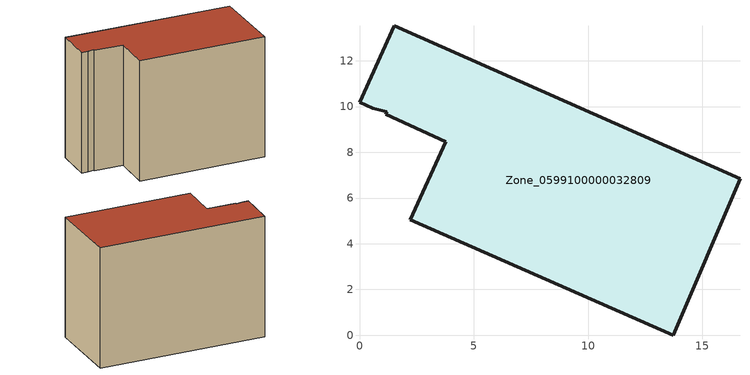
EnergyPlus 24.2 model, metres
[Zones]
Zone_0599100000032809
 floor ground (C_G): 16.65,6.85 13.73,0 2.22,5.05 3.77,8.46 1.15,9.66 1.19,9.78 0.59,9.92 0,10.19 1.52,13.53 z0
 wall outside (C_F): 13.73,0 16.65,6.85 1.52,13.53 0,10.19 0.59,9.92 1.19,9.78 1.15,9.66 3.77,8.46 2.22,5.05 13.73,0 z0:12.12
 roof outside (C_R): 0.59,9.92 1.19,9.78 1.15,9.66 3.77,8.46 2.22,5.05 13.73,0 16.65,6.85 1.52,13.53 0,10.19 z12.12
[BUILDING]
Pand.0599100000032809: North Axis=0; Terrain=City; Loads Convergence Tolerance Value=0.04; Temperature Convergence Tolerance Value=0.4; Solar Distribution=FullExterior; Maximum Number of Warmup Days=25; Minimum Number of Warmup Days=1
[Site:Location]
Rotterdam.The.Hague.AP_ZH_NLD Design_Conditions: Latitude=51.96; Longitude=4.45; Time Zone=1; Elevation=-4.5
[SITE:GROUNDTEMPERATURE:BUILDINGSURFACE]
18, 18, 18, 18, 18, 18, 18, 18, 18, 18, 18, 18
[MATERIAL] Thermal Absorptance=0.9; Solar Absorptance=0.7; Visible Absorptance=0.7
Name | Roughness | Thickness | Conductivity | Density | Specific Heat
G.TI.1946 | MediumSmooth | 0.15 | 1 | 540 | 1210
F.TI.1946 | Rough | 0.3 | 0.857143 | 1920 | 840
R.TI.1946 | MediumRough | 0.2 | 0.1 | 1500 | 1000
[CONSTRUCTION]
C_G: G.TI.1946
C_F: F.TI.1946
C_R: R.TI.1946
[ZONE]
Zone_0599100000032809: Type=1; Multiplier=1; Ceiling Height=Autocalculate; Volume=Autocalculate; Floor Area=autocalculate; Part of Total Floor Area=Yes
[ZONEINFILTRATION:DESIGNFLOWRATE]
Infil_Zone_0599100000032809: Zone or ZoneList or Space or SpaceList=Zone_0599100000032809; Schedule=AlwaysOn; Design Flow Rate Calculation Method=Flow/Area; Flow Rate per Floor Area=0.003; Constant Term Coefficient=1; Temperature Term Coefficient=0; Velocity Term Coefficient=0; Velocity Squared Term Coefficient=0
[HVACTEMPLATE:ZONE:IDEALLOADSAIRSYSTEM]
Zone_0599100000032809: Maximum Heating Supply Air Temperature=50; Minimum Cooling Supply Air Temperature=13; Maximum Heating Supply Air Humidity Ratio=0.0156; Minimum Cooling Supply Air Humidity Ratio=0.0077; Heating Limit=NoLimit; Cooling Limit=NoLimit; Dehumidification Control Type=ConstantSensibleHeatRatio; Cooling Sensible Heat Ratio=0.7; Dehumidification Setpoint=60; Humidification Control Type=None; Humidification Setpoint=30; Outdoor Air Method=None; Outdoor Air Flow Rate per Person=0.00944; Outdoor Air Flow Rate per Zone Floor Area=0; Outdoor Air Flow Rate per Zone=0; Demand Controlled Ventilation Type=None; Outdoor Air Economizer Type=NoEconomizer; Heat Recovery Type=None; Sensible Heat Recovery Effectiveness=0.7; Latent Heat Recovery Effectiveness=0.65
[ZONECONTROL:THERMOSTAT]
ThermostatControl_Zone_0599100000032809: Zone or ZoneList=Zone_0599100000032809; Control Type Schedule=DualSetpointControlType; Control 1=Thermostat_Zone_0599100000032809; Temperature Difference Between Cutout And Setpoint=0
[THERMOSTATSETPOINT:DUALSETPOINT]
Thermostat_Zone_0599100000032809: Heating Setpoint Temperature Schedule=HeatingSetpoint_Zone_0599100000032809; Cooling Setpoint Temperature Schedule=CoolingSetpoint_Zone_0599100000032809
[SCHEDULE:COMPACT]
HeatingSetpoint_Zone_0599100000032809: Through: 12/31, For: AllDays, Until: 24:00, 21
CoolingSetpoint_Zone_0599100000032809: Through: 12/31, For: AllDays, Until: 24:00, 24
DualSetpointControlType: Through: 12/31, For: AllDays, Until: 24:00, 4
AlwaysOn: Through: 12/31, For: AllDays, Until: 24:00, 1
